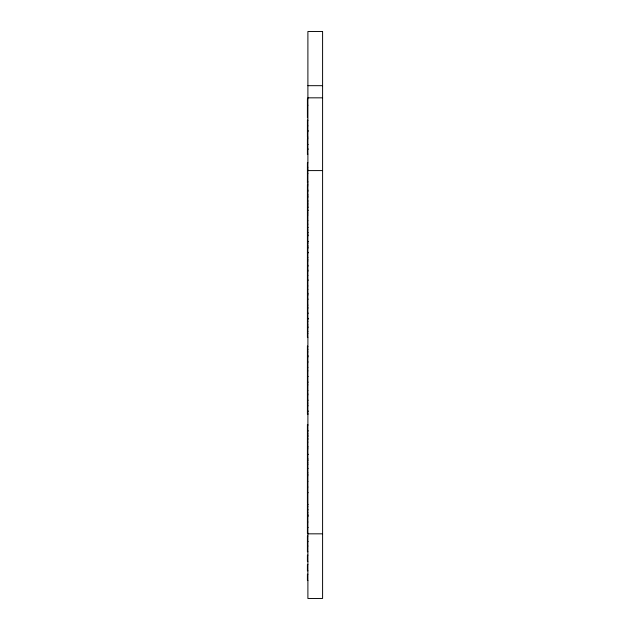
<?xml version="1.0" encoding="UTF-8"?>
<svg xmlns="http://www.w3.org/2000/svg" width="630" height="630" viewBox="0 0 630 630"><rect width="100%" height="100%" fill="white"/><g stroke="black" fill="none" stroke-linecap="round" stroke-linejoin="round"><path stroke-width="0.94" d="M307.897 85.68L322.591 85.68M307.897 97.831L322.591 97.831M307.897 98.871L307.409 98.871L307.409 117.739M307.409 105.202L307.897 105.202M307.409 120.432L307.897 120.432M307.409 125.874L307.897 125.874M307.409 130.379L307.897 130.379M307.409 130.812L307.897 130.812M307.409 131.135L307.897 131.135M307.409 131.749L307.897 131.749M307.897 137.096L307.409 137.096L307.409 119.991M307.897 138.781L307.409 138.781L307.409 154.571M307.409 144.435L307.897 144.435M307.409 144.648L307.897 144.648M307.409 148.672L307.897 148.672M307.409 149.2L307.897 149.2M307.409 149.357L307.897 149.357M307.409 154.074L307.897 154.074M307.897 162.808L307.409 162.808L307.409 182.905L307.897 182.905M307.409 167.241L307.897 167.241M307.409 169.139L307.897 169.139M307.897 170.596L322.591 170.588M307.409 173.612L307.897 173.612M307.409 181.55L307.897 181.55M307.897 184.677L307.409 184.677L307.409 337.215L307.897 337.215M307.409 185.889L307.897 185.889M307.409 190.008L307.897 190.008M307.409 190.402L307.897 190.402M307.409 191.607L307.897 191.607M307.409 194.607L307.897 194.607M307.409 195.898L307.897 195.898M307.409 196.371L307.897 196.276M307.409 197.277L307.897 197.277M307.409 200.356L307.897 200.356M307.409 201.592L307.897 201.592M307.409 203.002L307.897 203.002M307.409 203.994L307.897 203.994M307.409 205.049L307.897 205.049M307.409 206.286L307.897 206.286M307.409 207.294L307.897 207.294M307.409 207.672L307.897 207.672M307.409 209.963L307.897 209.963M307.409 210.349L307.897 210.349M307.409 210.743L307.897 210.743M307.409 212.987L307.897 212.987M307.409 215.035L307.897 215.035M307.409 220.752L307.897 220.752M307.409 224.154L307.897 224.154M307.409 227.28L307.897 227.28M307.409 227.517L307.897 227.517M307.409 229.966L307.897 229.966M307.409 232.116L307.897 232.116M307.409 232.635L307.897 232.635M307.409 232.927L307.897 232.927M307.409 234.218L307.897 234.218M307.409 235.124L307.897 235.124M307.409 235.541L307.897 235.541M307.409 235.896L307.897 235.896M307.409 241.227L307.897 241.227M307.409 241.361L307.897 241.361M307.409 241.534L307.897 241.534M307.409 242.251L307.897 242.251M307.409 243.503L307.897 243.503M307.409 245.613L307.897 245.613M307.409 246.511L307.897 246.511M307.409 247.291L307.897 247.291M307.409 247.897L307.897 247.897M307.409 248.11L307.897 248.11M307.409 252.134L307.897 252.134M307.409 252.622L307.897 252.661M307.409 252.819L307.897 252.819M307.409 252.929L307.897 252.929M307.409 257.536L307.897 257.536M307.409 259.725L307.897 259.741M307.409 260.962L307.897 260.962M307.409 265.206L307.897 265.206M307.409 265.348L307.897 265.348M307.409 266.655L307.897 266.655M307.409 270.026L307.897 270.026M307.409 270.813L307.897 270.813M307.409 271.136L307.897 271.136M307.409 275.546L307.897 275.546M307.409 279.61L307.897 279.61M307.409 280.216L307.897 280.216M307.409 280.626L307.897 280.626M307.409 285.949L307.897 285.949M307.409 289.391L307.897 289.391M307.409 293.194L307.897 293.194M307.409 293.611L307.897 293.611M307.409 294.69L307.897 294.69M307.409 295.084L307.897 295.084M307.409 298.935L307.897 298.935M307.409 299.376L307.897 299.376M307.409 305.101L307.897 305.101M307.409 307.487L307.897 307.495M307.409 308.243L307.897 308.243M307.409 312.968L307.897 312.968M307.409 313.102L307.897 313.102M307.409 313.685L307.897 313.685M307.409 318.189L307.897 318.189M307.409 318.575L307.897 318.575M307.409 318.623L307.897 318.623M307.409 318.945L307.897 318.898M307.409 319.56L307.897 319.56M307.409 321.513L307.897 321.513M307.409 324.899L307.897 324.899M307.409 326.812L307.897 326.812M307.409 327.206L307.897 327.206M307.409 327.797L307.897 327.797M307.409 331.498L307.897 331.498M307.409 333.506L307.897 333.506M307.409 346.429L307.897 346.429M307.409 349.437L307.897 349.437M307.409 351.95L307.897 351.95M307.409 355.47L307.897 355.47M307.409 356.013L307.897 356.013M307.409 356.619L307.897 356.619M307.409 357.029L307.897 357.029M307.409 361.399L307.897 361.399M307.409 362.352L307.897 362.352M307.409 367.369L307.897 367.369M307.409 370.873L307.897 370.889M307.409 376.354L307.897 376.354M307.409 376.496L307.897 376.496M307.409 381.961L307.897 381.961M307.409 382.284L307.897 382.284M307.409 384.898L307.897 384.898M307.409 390.592L307.897 390.592M307.409 393.986L307.897 393.986M307.409 394.884L307.897 394.884M307.409 400.011L307.897 400.011M307.409 400.609L307.897 400.609M307.409 403.066L307.897 403.066M307.409 405.161L307.897 405.161M307.409 405.94L307.897 405.94M307.409 410.87L307.897 410.87M307.409 411.051L307.897 411.051M307.409 411.437L307.897 411.437M307.409 411.91L307.897 411.91M307.409 413.792L307.897 413.792M307.409 414.005L307.897 414.005M307.897 414.209L307.409 414.209L307.409 345.996M307.897 424.588L307.409 424.588L307.409 484.273M307.409 425.352L307.897 425.352M307.409 430.51L307.897 430.51M307.409 430.77L307.897 430.77M307.409 431.692L307.897 431.692M307.409 433.393L307.897 433.393M307.409 434.96L307.897 434.96M307.409 435.818L307.897 435.818M307.409 436.385L307.897 436.385M307.409 438.322L307.897 438.322M307.409 439.283L307.897 439.267M307.409 442.126L307.897 442.126M307.409 446.749L307.897 446.749M307.409 447.087L307.897 447.087M307.409 448.844L307.897 448.851M307.409 454.104L307.897 454.104M307.409 454.324L307.897 454.324M307.409 454.498L307.897 454.466M307.409 458.79L307.897 458.79M307.409 459.931L307.897 459.931M307.409 460.254L307.897 460.254M307.409 462.924L307.897 462.924M307.409 464.515L307.897 464.515M307.409 468.255L307.897 468.255M307.409 468.641L307.897 468.641M307.409 472.854L307.897 472.854M307.409 474.618L307.897 474.618M307.409 475.776L307.897 475.776M307.409 481.485L307.897 481.485M307.409 487.045L307.897 487.045M307.409 492.369L307.897 492.369M307.409 492.794L307.897 492.794M307.897 504.276L307.409 504.276L307.409 533.421L307.897 533.421M307.409 504.622L307.897 504.622M307.409 506.748L307.897 506.748M307.409 509.607L307.897 509.607M307.409 510.001L307.897 510.001M307.409 512.45L307.897 512.45M307.409 514.206L307.897 514.206M307.409 515.167L307.897 515.167M307.409 515.757L307.897 515.757M307.409 515.97L307.897 515.97M307.409 516.38L307.897 516.38M307.409 522.026L307.897 522.01M307.409 527.491L307.897 527.491M307.409 527.633L307.897 527.633M307.409 533.106L307.897 533.106M307.897 533.831L322.591 533.831M307.897 536.043L307.409 536.043L307.409 551.746L307.897 551.746M307.409 541.343L307.897 541.343M307.409 541.729L307.897 541.729M307.409 546.029L307.897 546.029M307.897 555.156L307.409 555.156L307.409 561.243L307.897 561.243M307.897 564.693L307.409 564.693L307.409 570.78L307.897 570.78M307.897 574.237L307.409 574.237L307.409 580.317L307.897 580.317M307.409 484.423L307.409 503.394M322.591 31.5L307.897 31.5L307.897 598.5L322.591 598.453L322.591 31.5"/></g></svg>
